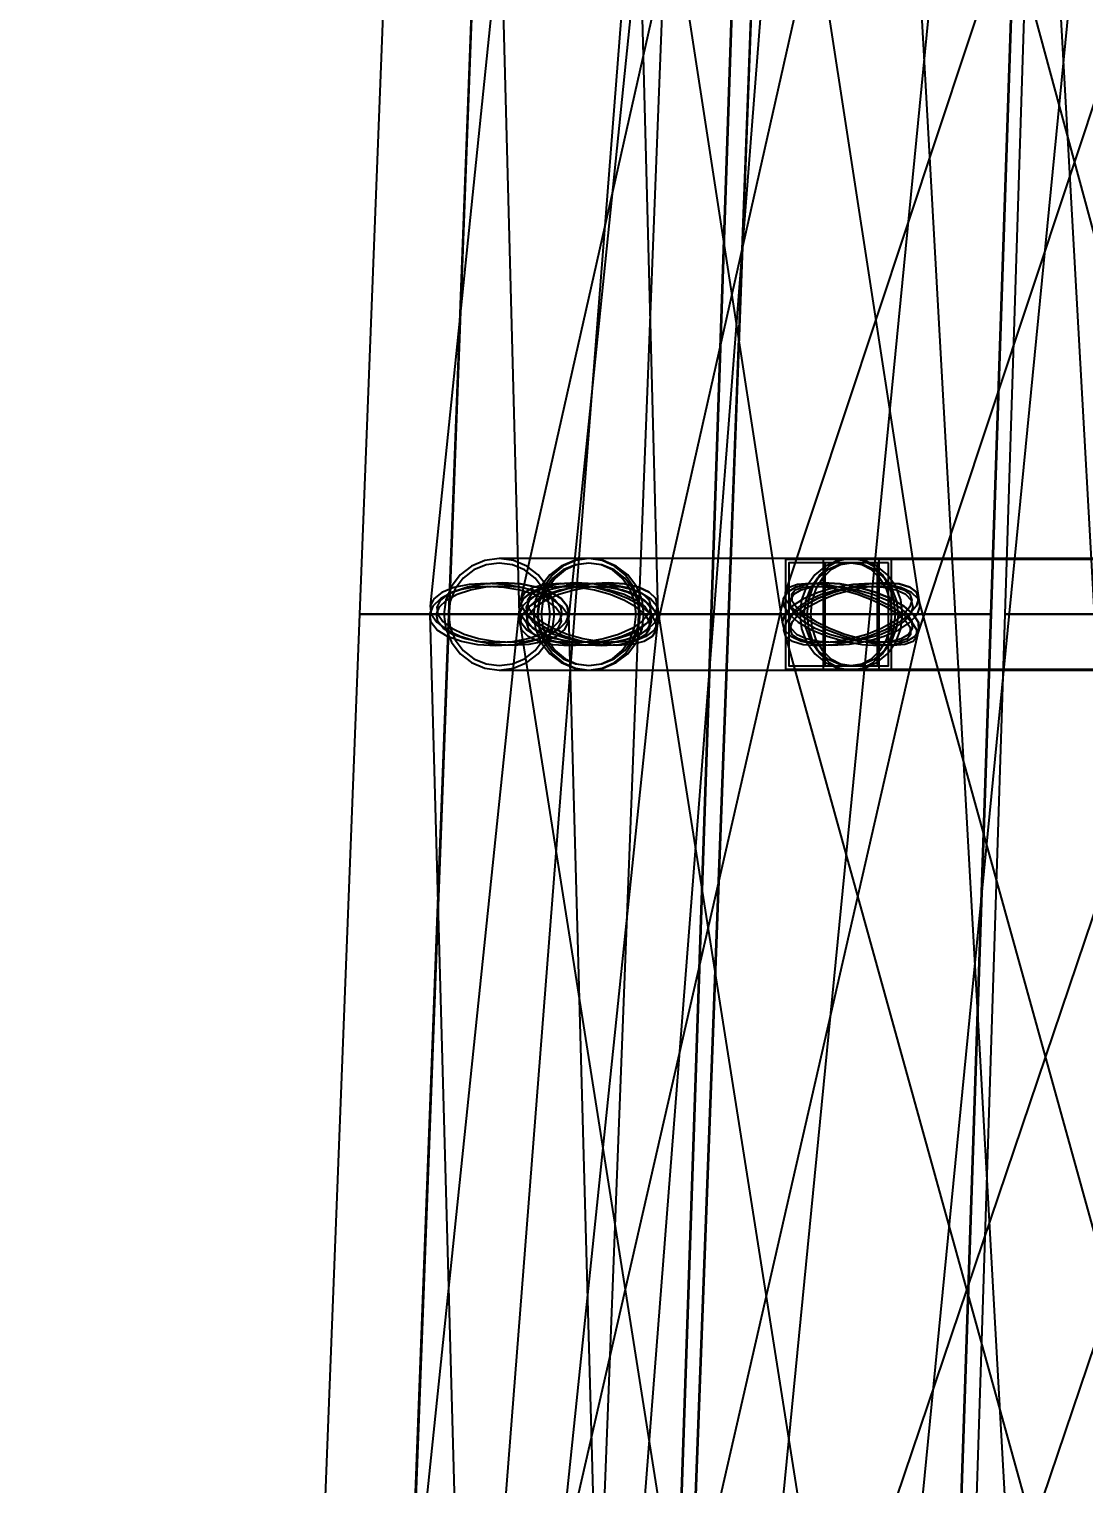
# Model space of a CAD drawing. Header units: millimetres. Extents: x -123812 to 252100, y -3000 to 639000.
# Drawn here: x -11298 to -7450, y 476827 to 482135 of the extents above; entities that cross this region are included whole.
import ezdxf

# ---------------------------------------------------------------- set-up
doc = ezdxf.new("R2010")
doc.units = ezdxf.units.MM
doc.layers.add('D-STR-DIM', color=7, linetype='Continuous', lineweight=13)
doc.layers.add('D-STR-STRC', color=7, linetype='Continuous', lineweight=25)
doc.styles.add('OpenSansCondensed-Light', font='OpenSansCondensed-Light.ttf')
doc.styles.add('TOWER_UNICODE', font='Arial Unicode.ttf')
doc.dimstyles.new('EZDXF', dxfattribs={"dimtxt": 0.25, "dimasz": 0.175, "dimexe": 0.375, "dimexo": 0.125, "dimgap": 0.1, "dimtad": 1, "dimlfac": 100, "dimzin": 12, "dimdsep": 46, "dimtxsty": 'OpenSansCondensed-Light', "dimblk": 'ARCHTICK', "dimcen": 2.5, "dimazin": 3, "dimtfac": 0.5, "dimtmove": 2, "dimatfit": 3})

# ---------------------------------------------------------------- blocks, each defined once
blk = doc.blocks.new('_ARCHTICK')
at = {"color": 0, "linetype": 'BYBLOCK', "const_width": 0.15}
blk.add_lwpolyline([(-0.5, -0.5), (0.5, 0.5)], dxfattribs=at)

msp = doc.modelspace()

# ---------------------------------------------------------------- linework, layer by layer
at = {"layer": 'D-STR-STRC'}
for points in [[(-7980.1, 497019.6), (-9697.8, 475019.6), (-9689.2, 475013.2), (-9663.9, 475005.9), (-9623.7, 474998.2), (-9571.2, 474990.6), (-9510.2, 474983.6), (-9444.6, 474977.8), (-9379.1, 474973.5), (-9318, 474971), (-9265.5, 474970.4), (-9225.3, 474971.9), (-9200, 474975.3), (-9191.4, 474980.4), (-7473.6, 496980.4)], [(-8871.8, 496985.9), (-7639.6, 474985.9), (-7630.9, 474980.6), (-7605.6, 474976.6), (-7565.3, 474974.1), (-7512.8, 474973.5), (-7451.6, 474974.6), (-7386, 474977.5), (-7320.3, 474981.9), (-7259.1, 474987.6), (-7206.6, 474994.1), (-7166.3, 475001), (-7141, 475007.8), (-7132.3, 475014.1), (-8364.6, 497014.1)], [(-6561.8, 497024.7), (-8720.6, 475024.7), (-8712, 475019.6), (-8686.7, 475013.2), (-8646.6, 475005.9), (-8594.2, 474998.2), (-8533.2, 474990.6), (-8467.8, 474983.6), (-8402.4, 474977.8), (-8341.4, 474973.5), (-8289.1, 474971), (-8248.9, 474970.4), (-8223.6, 474971.9), (-8215, 474975.3), (-6056.2, 496975.3)], [(-8378.6, 485056.5), (-9504.4, 480056.5), (-9502.2, 480029.2), (-9483.2, 480000), (-9448.8, 479970.8), (-9401.3, 479943.5), (-9344, 479920.1), (-9280.7, 479902.1), (-9215.8, 479890.8), (-9153.7, 479887), (-9098.6, 479890.8), (-9054.3, 479902.1), (-9023.8, 479920.1), (-9009.2, 479943.5), (-7883.4, 484943.5)], [(-6880.1, 485079.9), (-8540.5, 480079.9), (-8539, 480056.5), (-8521.2, 480029.2), (-8488.3, 480000), (-8442.5, 479970.8), (-8387, 479943.5), (-8325.5, 479920.1), (-8262.2, 479902.1), (-8201.4, 479890.8), (-8147.3, 479887), (-8103.6, 479890.8), (-8073.3, 479902.1), (-8058.3, 479920.1), (-6397.8, 484920.1)], [(-8377.4, 484943.5), (-7022.8, 479943.5), (-7014.7, 479920.1), (-6990.3, 479902.1), (-6951.4, 479890.8), (-6900.5, 479887), (-6841.2, 479890.8), (-6777.4, 479902.1), (-6713.6, 479920.1), (-6654.1, 479943.5), (-6602.9, 479970.8), (-6563.5, 480000), (-6538.7, 480029.2), (-6530, 480056.5), (-7884.6, 485056.5)], [(-9321.2, 485029.2), (-9835.6, 480029.2), (-9831.8, 480000), (-9811.2, 479970.8), (-9775, 479943.5), (-9725.7, 479920.1), (-9666.8, 479902.1), (-9602.1, 479890.8), (-9536.2, 479887), (-9473.5, 479890.8), (-9418.3, 479902.1), (-9374.3, 479920.1), (-9344.6, 479943.5), (-9331.1, 479970.8), (-8816.8, 484970.8)], [(-9642.5, 485000), (-9510.4, 480000), (-9504.9, 479970.8), (-9482.5, 479943.5), (-9444.7, 479920.1), (-9394.1, 479902.1), (-9334.1, 479890.8), (-9268.9, 479887), (-9202.8, 479890.8), (-9140.4, 479902.1), (-9086, 479920.1), (-9043.2, 479943.5), (-9014.9, 479970.8), (-9003.1, 480000), (-9135.2, 485000)], [(-9320.5, 484970.8), (-8550.9, 479970.8), (-8543.8, 479943.5), (-8520, 479920.1), (-8481.2, 479902.1), (-8430, 479890.8), (-8369.9, 479887), (-8305, 479890.8), (-8239.7, 479902.1), (-8178.5, 479920.1), (-8125.5, 479943.5), (-8084.4, 479970.8), (-8057.9, 480000), (-8047.9, 480029.2), (-8817.5, 485029.2)], [(-6776.4, 480203.2), (-8299.4, 480203.2), (-8341.1, 480196.3), (-8380, 480176), (-8413.4, 480143.7), (-8439, 480101.6), (-8455.1, 480052.6), (-8460.6, 480000), (-8455.1, 479947.4), (-8439, 479898.4), (-8413.4, 479856.3), (-8380, 479824), (-8341.1, 479803.7), (-8299.4, 479796.8), (-6776.4, 479796.8)], [(-6776.4, 480203.2), (-8299.4, 480203.2), (-8341.1, 480196.3), (-8380, 480176), (-8413.4, 480143.7), (-8439, 480101.6), (-8455.1, 480052.6), (-8460.6, 480000), (-8455.1, 479947.4), (-8439, 479898.4), (-8413.4, 479856.3), (-8380, 479824), (-8341.1, 479803.7), (-8299.4, 479796.8), (-6776.4, 479796.8)], [(-9525.6, 474970.3), (-9004.6, 479970.3), (-9008.2, 480000), (-9028.7, 480029.7), (-9064.8, 480057.4), (-9114, 480081.2), (-9172.8, 480099.5), (-9237.4, 480110.9), (-9303.4, 480114.8), (-9366.1, 480110.9), (-9421.4, 480099.5), (-9465.5, 480081.2), (-9495.3, 480057.4), (-9508.9, 480029.7), (-10029.9, 475029.7)], [(-9191, 475000), (-9329.7, 480000), (-9335.1, 480029.7), (-9357.5, 480057.4), (-9395.2, 480081.2), (-9445.8, 480099.5), (-9505.7, 480110.9), (-9570.9, 480114.8), (-9637, 480110.9), (-9699.4, 480099.5), (-9753.9, 480081.2), (-9796.8, 480057.4), (-9825.1, 480029.7), (-9837, 480000), (-9698.2, 475000)], [(-9197.2, 474942.6), (-8052, 479942.6), (-8054, 479970.3), (-8072.8, 480000), (-8107, 480029.7), (-8154.4, 480057.4), (-8211.6, 480081.2), (-8274.8, 480099.5), (-8339.6, 480110.9), (-8401.8, 480114.8), (-8456.9, 480110.9), (-8501.4, 480099.5), (-8532, 480081.2), (-8546.8, 480057.4), (-9692, 475057.4)], [(-8216.4, 475029.7), (-9005.4, 480029.7), (-9012.5, 480057.4), (-9036.2, 480081.2), (-9075, 480099.5), (-9126.2, 480110.9), (-9186.3, 480114.8), (-9251.1, 480110.9), (-9316.4, 480099.5), (-9377.6, 480081.2), (-9430.6, 480057.4), (-9471.7, 480029.7), (-9498.2, 480000), (-9508.2, 479970.3), (-8719.2, 474970.3)], [(-8227.1, 474918.8), (-6535.8, 479918.8), (-6537, 479942.6), (-6554.6, 479970.3), (-6587.3, 480000), (-6632.9, 480029.7), (-6688.2, 480057.4), (-6749.6, 480081.2), (-6812.8, 480099.5), (-6873.5, 480110.9), (-6927.6, 480114.8), (-6971.4, 480110.9), (-7002, 480099.5), (-7017.1, 480081.2), (-8708.5, 475081.2)], [(-6667.8, 475057.4), (-8053.3, 480057.4), (-8061.4, 480081.2), (-8085.8, 480099.5), (-8124.7, 480110.9), (-8175.6, 480114.8), (-8234.8, 480110.9), (-8298.5, 480099.5), (-8362.2, 480081.2), (-8421.7, 480057.4), (-8472.8, 480029.7), (-8512.1, 480000), (-8536.9, 479970.3), (-8545.5, 479942.6), (-7160.1, 474942.6)]]:
    msp.add_lwpolyline(points, dxfattribs=at)
for points in [[(-10092.9, 480000), (-9073.7, 480000), (-8879.8, 485000), (-9898, 485000)], [(-9768.7, 480000), (-8744.9, 480000), (-8558.2, 485000), (-9579.7, 485000)], [(-9766.4, 480000), (-8747.2, 480000), (-8559.8, 485000), (-9578.1, 485000)], [(-8811.3, 480000), (-7787.5, 480000), (-7620.2, 485000), (-8641.8, 485000)], [(-8809, 480000), (-7789.8, 480000), (-7621.9, 485000), (-8640.1, 485000)], [(-7739.2, 480000), (-6715.3, 480000), (-6557.8, 485000), (-7579.3, 485000)], [(-9784.8, 480000), (-9777.9, 479947.4), (-9757.8, 479898.4), (-9725.8, 479856.3), (-9684.1, 479824), (-9635.5, 479803.7), (-9583.3, 479796.8), (-9256.8, 479796.8), (-9204.6, 479803.7), (-9156.1, 479824), (-9114.3, 479856.3), (-9082.3, 479898.4), (-9062.2, 479947.4), (-9055.3, 480000), (-9062.2, 480052.6), (-9082.3, 480101.6), (-9114.3, 480143.7), (-9156.1, 480176), (-9204.6, 480196.3), (-9256.8, 480203.2), (-9583.3, 480203.2), (-9635.5, 480196.3), (-9684.1, 480176), (-9725.8, 480143.7), (-9757.8, 480101.6), (-9777.9, 480052.6)], [(-9784.8, 480000), (-9777.9, 479947.4), (-9757.8, 479898.4), (-9725.8, 479856.3), (-9684.1, 479824), (-9635.5, 479803.7), (-9583.3, 479796.8), (-9531.2, 479803.7), (-9482.6, 479824), (-9440.9, 479856.3), (-9408.9, 479898.4), (-9388.7, 479947.4), (-9381.9, 480000), (-9388.7, 480052.6), (-9408.9, 480101.6), (-9440.9, 480143.7), (-9482.6, 480176), (-9531.2, 480196.3), (-9583.3, 480203.2), (-9635.5, 480196.3), (-9684.1, 480176), (-9725.8, 480143.7), (-9757.8, 480101.6), (-9777.9, 480052.6)], [(-9784.8, 480000), (-9777.9, 479947.4), (-9757.8, 479898.4), (-9725.8, 479856.3), (-9684.1, 479824), (-9635.5, 479803.7), (-9583.3, 479796.8), (-9256.8, 479796.8), (-9204.6, 479803.7), (-9156.1, 479824), (-9114.3, 479856.3), (-9082.3, 479898.4), (-9062.2, 479947.4), (-9055.3, 480000), (-9062.2, 480052.6), (-9082.3, 480101.6), (-9114.3, 480143.7), (-9156.1, 480176), (-9204.6, 480196.3), (-9256.8, 480203.2), (-9583.3, 480203.2), (-9635.5, 480196.3), (-9684.1, 480176), (-9725.8, 480143.7), (-9757.8, 480101.6), (-9777.9, 480052.6)], [(-9784.8, 480000), (-9777.9, 479947.4), (-9757.8, 479898.4), (-9725.8, 479856.3), (-9684.1, 479824), (-9635.5, 479803.7), (-9583.3, 479796.8), (-9531.2, 479803.7), (-9482.6, 479824), (-9440.9, 479856.3), (-9408.9, 479898.4), (-9388.7, 479947.4), (-9381.9, 480000), (-9388.7, 480052.6), (-9408.9, 480101.6), (-9440.9, 480143.7), (-9482.6, 480176), (-9531.2, 480196.3), (-9583.3, 480203.2), (-9635.5, 480196.3), (-9684.1, 480176), (-9725.8, 480143.7), (-9757.8, 480101.6), (-9777.9, 480052.6)], [(-9768.9, 480000), (-9762.6, 479951.5), (-9744.1, 479906.4), (-9714.6, 479867.6), (-9676.1, 479837.9), (-9631.4, 479819.2), (-9583.3, 479812.8), (-9535.3, 479819.2), (-9490.5, 479837.9), (-9452.1, 479867.6), (-9422.6, 479906.4), (-9404.1, 479951.5), (-9397.7, 480000), (-9404.1, 480048.5), (-9422.6, 480093.6), (-9452.1, 480132.4), (-9490.5, 480162.1), (-9535.3, 480180.8), (-9583.3, 480187.2), (-9631.4, 480180.8), (-9676.1, 480162.1), (-9714.6, 480132.4), (-9744.1, 480093.6), (-9762.6, 480048.5)], [(-9768.9, 480000), (-9762.6, 479951.5), (-9744.1, 479906.4), (-9714.6, 479867.6), (-9676.1, 479837.9), (-9631.4, 479819.2), (-9583.3, 479812.8), (-9535.3, 479819.2), (-9490.5, 479837.9), (-9452.1, 479867.6), (-9422.6, 479906.4), (-9404.1, 479951.5), (-9397.7, 480000), (-9404.1, 480048.5), (-9422.6, 480093.6), (-9452.1, 480132.4), (-9490.5, 480162.1), (-9535.3, 480180.8), (-9583.3, 480187.2), (-9631.4, 480180.8), (-9676.1, 480162.1), (-9714.6, 480132.4), (-9744.1, 480093.6), (-9762.6, 480048.5)], [(-9458.3, 480000), (-9451.4, 479947.4), (-9431.3, 479898.4), (-9399.2, 479856.3), (-9357.5, 479824), (-9308.9, 479803.7), (-9256.8, 479796.8), (-9204.6, 479803.7), (-9156.1, 479824), (-9114.3, 479856.3), (-9082.3, 479898.4), (-9062.2, 479947.4), (-9055.3, 480000), (-9062.2, 480052.6), (-9082.3, 480101.6), (-9114.3, 480143.7), (-9156.1, 480176), (-9204.6, 480196.3), (-9256.8, 480203.2), (-9308.9, 480196.3), (-9357.5, 480176), (-9399.2, 480143.7), (-9431.3, 480101.6), (-9451.4, 480052.6)], [(-9458.3, 480000), (-9451.4, 479947.4), (-9431.3, 479898.4), (-9399.2, 479856.3), (-9357.5, 479824), (-9308.9, 479803.7), (-9256.8, 479796.8), (-9204.6, 479803.7), (-9156.1, 479824), (-9114.3, 479856.3), (-9082.3, 479898.4), (-9062.2, 479947.4), (-9055.3, 480000), (-9062.2, 480052.6), (-9082.3, 480101.6), (-9114.3, 480143.7), (-9156.1, 480176), (-9204.6, 480196.3), (-9256.8, 480203.2), (-9308.9, 480196.3), (-9357.5, 480176), (-9399.2, 480143.7), (-9431.3, 480101.6), (-9451.4, 480052.6)], [(-9444.5, 480000), (-9438.1, 479947.4), (-9419.4, 479898.4), (-9389.5, 479856.3), (-9350.7, 479824), (-9305.4, 479803.7), (-9256.8, 479796.8), (-8299.4, 479796.8), (-8250.8, 479803.7), (-8205.5, 479824), (-8166.7, 479856.3), (-8136.8, 479898.4), (-8118.1, 479947.4), (-8111.7, 480000), (-8118.1, 480052.6), (-8136.8, 480101.6), (-8166.7, 480143.7), (-8205.5, 480176), (-8250.8, 480196.3), (-8299.4, 480203.2), (-9256.8, 480203.2), (-9305.4, 480196.3), (-9350.7, 480176), (-9389.5, 480143.7), (-9419.4, 480101.6), (-9438.1, 480052.6)], [(-9444.5, 480000), (-9438.1, 479947.4), (-9419.4, 479898.4), (-9389.5, 479856.3), (-9350.7, 479824), (-9305.4, 479803.7), (-9256.8, 479796.8), (-9208.2, 479803.7), (-9162.9, 479824), (-9124, 479856.3), (-9094.2, 479898.4), (-9075.5, 479947.4), (-9069.1, 480000), (-9075.5, 480052.6), (-9094.2, 480101.6), (-9124, 480143.7), (-9162.9, 480176), (-9208.2, 480196.3), (-9256.8, 480203.2), (-9305.4, 480196.3), (-9350.7, 480176), (-9389.5, 480143.7), (-9419.4, 480101.6), (-9438.1, 480052.6)], [(-9444.5, 480000), (-9438.1, 479947.4), (-9419.4, 479898.4), (-9389.5, 479856.3), (-9350.7, 479824), (-9305.4, 479803.7), (-9256.8, 479796.8), (-8299.4, 479796.8), (-8250.8, 479803.7), (-8205.5, 479824), (-8166.7, 479856.3), (-8136.8, 479898.4), (-8118.1, 479947.4), (-8111.7, 480000), (-8118.1, 480052.6), (-8136.8, 480101.6), (-8166.7, 480143.7), (-8205.5, 480176), (-8250.8, 480196.3), (-8299.4, 480203.2), (-9256.8, 480203.2), (-9305.4, 480196.3), (-9350.7, 480176), (-9389.5, 480143.7), (-9419.4, 480101.6), (-9438.1, 480052.6)], [(-9444.5, 480000), (-9438.1, 479947.4), (-9419.4, 479898.4), (-9389.5, 479856.3), (-9350.7, 479824), (-9305.4, 479803.7), (-9256.8, 479796.8), (-9208.2, 479803.7), (-9162.9, 479824), (-9124, 479856.3), (-9094.2, 479898.4), (-9075.5, 479947.4), (-9069.1, 480000), (-9075.5, 480052.6), (-9094.2, 480101.6), (-9124, 480143.7), (-9162.9, 480176), (-9208.2, 480196.3), (-9256.8, 480203.2), (-9305.4, 480196.3), (-9350.7, 480176), (-9389.5, 480143.7), (-9419.4, 480101.6), (-9438.1, 480052.6)], [(-9442.4, 480000), (-9436.1, 479951.5), (-9417.5, 479906.4), (-9388, 479867.6), (-9349.6, 479837.9), (-9304.8, 479819.2), (-9256.8, 479812.8), (-9208.8, 479819.2), (-9164, 479837.9), (-9125.6, 479867.6), (-9096.1, 479906.4), (-9077.5, 479951.5), (-9071.2, 480000), (-9077.5, 480048.5), (-9096.1, 480093.6), (-9125.6, 480132.4), (-9164, 480162.1), (-9208.8, 480180.8), (-9256.8, 480187.2), (-9304.8, 480180.8), (-9349.6, 480162.1), (-9388, 480132.4), (-9417.5, 480093.6), (-9436.1, 480048.5)], [(-9442.4, 480000), (-9436.1, 479951.5), (-9417.5, 479906.4), (-9388, 479867.6), (-9349.6, 479837.9), (-9304.8, 479819.2), (-9256.8, 479812.8), (-9208.8, 479819.2), (-9164, 479837.9), (-9125.6, 479867.6), (-9096.1, 479906.4), (-9077.5, 479951.5), (-9071.2, 480000), (-9077.5, 480048.5), (-9096.1, 480093.6), (-9125.6, 480132.4), (-9164, 480162.1), (-9208.8, 480180.8), (-9256.8, 480187.2), (-9304.8, 480180.8), (-9349.6, 480162.1), (-9388, 480132.4), (-9417.5, 480093.6), (-9436.1, 480048.5)], [(-9429.7, 480000), (-9423.8, 479951.5), (-9406.6, 479906.4), (-9379.1, 479867.6), (-9343.3, 479837.9), (-9301.6, 479819.2), (-9256.8, 479812.8), (-9212, 479819.2), (-9170.3, 479837.9), (-9134.5, 479867.6), (-9107, 479906.4), (-9089.7, 479951.5), (-9083.8, 480000), (-9089.7, 480048.5), (-9107, 480093.6), (-9134.5, 480132.4), (-9170.3, 480162.1), (-9212, 480180.8), (-9256.8, 480187.2), (-9301.6, 480180.8), (-9343.3, 480162.1), (-9379.1, 480132.4), (-9406.6, 480093.6), (-9423.8, 480048.5)], [(-9429.7, 480000), (-9423.8, 479951.5), (-9406.6, 479906.4), (-9379.1, 479867.6), (-9343.3, 479837.9), (-9301.6, 479819.2), (-9256.8, 479812.8), (-9212, 479819.2), (-9170.3, 479837.9), (-9134.5, 479867.6), (-9107, 479906.4), (-9089.7, 479951.5), (-9083.8, 480000), (-9089.7, 480048.5), (-9107, 480093.6), (-9134.5, 480132.4), (-9170.3, 480162.1), (-9212, 480180.8), (-9256.8, 480187.2), (-9301.6, 480180.8), (-9343.3, 480162.1), (-9379.1, 480132.4), (-9406.6, 480093.6), (-9423.8, 480048.5)], [(-8538.5, 479800), (-7034.1, 479800), (-7034.1, 480200), (-8538.5, 480200)], [(-8152.1, 480200), (-8538.5, 480200), (-8538.5, 479800), (-8152.1, 479800)], [(-8538.5, 479800), (-7034.1, 479800), (-7034.1, 480200), (-8538.5, 480200)], [(-8152.1, 480200), (-8538.5, 480200), (-8538.5, 479800), (-8152.1, 479800)], [(-8163.7, 480188), (-8526.9, 480188), (-8526.9, 479812), (-8163.7, 479812)], [(-8163.7, 480188), (-8526.9, 480188), (-8526.9, 479812), (-8163.7, 479812)], [(-8487.1, 480000), (-8480.7, 479947.4), (-8462, 479898.4), (-8432.2, 479856.3), (-8393.3, 479824), (-8348, 479803.7), (-8299.4, 479796.8), (-8250.8, 479803.7), (-8205.5, 479824), (-8166.7, 479856.3), (-8136.8, 479898.4), (-8118.1, 479947.4), (-8111.7, 480000), (-8118.1, 480052.6), (-8136.8, 480101.6), (-8166.7, 480143.7), (-8205.5, 480176), (-8250.8, 480196.3), (-8299.4, 480203.2), (-8348, 480196.3), (-8393.3, 480176), (-8432.2, 480143.7), (-8462, 480101.6), (-8480.7, 480052.6)], [(-8487.1, 480000), (-8480.7, 479947.4), (-8462, 479898.4), (-8432.2, 479856.3), (-8393.3, 479824), (-8348, 479803.7), (-8299.4, 479796.8), (-8250.8, 479803.7), (-8205.5, 479824), (-8166.7, 479856.3), (-8136.8, 479898.4), (-8118.1, 479947.4), (-8111.7, 480000), (-8118.1, 480052.6), (-8136.8, 480101.6), (-8166.7, 480143.7), (-8205.5, 480176), (-8250.8, 480196.3), (-8299.4, 480203.2), (-8348, 480196.3), (-8393.3, 480176), (-8432.2, 480143.7), (-8462, 480101.6), (-8480.7, 480052.6)], [(-8472.4, 480000), (-8466.5, 479951.5), (-8449.2, 479906.4), (-8421.7, 479867.6), (-8385.9, 479837.9), (-8344.2, 479819.2), (-8299.4, 479812.8), (-8254.6, 479819.2), (-8212.9, 479837.9), (-8177.1, 479867.6), (-8149.6, 479906.4), (-8132.4, 479951.5), (-8126.5, 480000), (-8132.4, 480048.5), (-8149.6, 480093.6), (-8177.1, 480132.4), (-8212.9, 480162.1), (-8254.6, 480180.8), (-8299.4, 480187.2), (-8344.2, 480180.8), (-8385.9, 480162.1), (-8421.7, 480132.4), (-8449.2, 480093.6), (-8466.5, 480048.5)], [(-8472.4, 480000), (-8466.5, 479951.5), (-8449.2, 479906.4), (-8421.7, 479867.6), (-8385.9, 479837.9), (-8344.2, 479819.2), (-8299.4, 479812.8), (-8254.6, 479819.2), (-8212.9, 479837.9), (-8177.1, 479867.6), (-8149.6, 479906.4), (-8132.4, 479951.5), (-8126.5, 480000), (-8132.4, 480048.5), (-8149.6, 480093.6), (-8177.1, 480132.4), (-8212.9, 480162.1), (-8254.6, 480180.8), (-8299.4, 480187.2), (-8344.2, 480180.8), (-8385.9, 480162.1), (-8421.7, 480132.4), (-8449.2, 480093.6), (-8466.5, 480048.5)], [(-8460.6, 480000), (-8455.1, 479947.4), (-8439, 479898.4), (-8413.4, 479856.3), (-8380, 479824), (-8341.1, 479803.7), (-8299.4, 479796.8), (-8257.7, 479803.7), (-8218.8, 479824), (-8185.4, 479856.3), (-8159.8, 479898.4), (-8143.7, 479947.4), (-8138.2, 480000), (-8143.7, 480052.6), (-8159.8, 480101.6), (-8185.4, 480143.7), (-8218.8, 480176), (-8257.7, 480196.3), (-8299.4, 480203.2), (-8341.1, 480196.3), (-8380, 480176), (-8413.4, 480143.7), (-8439, 480101.6), (-8455.1, 480052.6)], [(-8460.6, 480000), (-8455.1, 479947.4), (-8439, 479898.4), (-8413.4, 479856.3), (-8380, 479824), (-8341.1, 479803.7), (-8299.4, 479796.8), (-8257.7, 479803.7), (-8218.8, 479824), (-8185.4, 479856.3), (-8159.8, 479898.4), (-8143.7, 479947.4), (-8138.2, 480000), (-8143.7, 480052.6), (-8159.8, 480101.6), (-8185.4, 480143.7), (-8218.8, 480176), (-8257.7, 480196.3), (-8299.4, 480203.2), (-8341.1, 480196.3), (-8380, 480176), (-8413.4, 480143.7), (-8439, 480101.6), (-8455.1, 480052.6)], [(-8447.9, 480000), (-8442.9, 479951.5), (-8428, 479906.4), (-8404.4, 479867.6), (-8373.7, 479837.9), (-8337.8, 479819.2), (-8299.4, 479812.8), (-8261, 479819.2), (-8225.2, 479837.9), (-8194.4, 479867.6), (-8170.8, 479906.4), (-8156, 479951.5), (-8150.9, 480000), (-8156, 480048.5), (-8170.8, 480093.6), (-8194.4, 480132.4), (-8225.2, 480162.1), (-8261, 480180.8), (-8299.4, 480187.2), (-8337.8, 480180.8), (-8373.7, 480162.1), (-8404.4, 480132.4), (-8428, 480093.6), (-8442.9, 480048.5)], [(-8447.9, 480000), (-8442.9, 479951.5), (-8428, 479906.4), (-8404.4, 479867.6), (-8373.7, 479837.9), (-8337.8, 479819.2), (-8299.4, 479812.8), (-8261, 479819.2), (-8225.2, 479837.9), (-8194.4, 479867.6), (-8170.8, 479906.4), (-8156, 479951.5), (-8150.9, 480000), (-8156, 480048.5), (-8170.8, 480093.6), (-8194.4, 480132.4), (-8225.2, 480162.1), (-8261, 480180.8), (-8299.4, 480187.2), (-8337.8, 480180.8), (-8373.7, 480162.1), (-8404.4, 480132.4), (-8428, 480093.6), (-8442.9, 480048.5)], [(-8401.1, 479800), (-4071, 479800), (-4071, 480200), (-8401.1, 480200)], [(-8197.8, 480200), (-8401.1, 480200), (-8401.1, 479800), (-8197.8, 479800)], [(-8203.9, 480188), (-8395, 480188), (-8395, 479812), (-8203.9, 479812)], [(-9329.7, 480000), (-9341.6, 479970.3), (-9369.9, 479942.6), (-9412.8, 479918.8), (-9467.3, 479900.5), (-9529.7, 479889.1), (-9595.7, 479885.2), (-9661, 479889.1), (-9720.9, 479900.5), (-9771.4, 479918.8), (-9809.2, 479942.6), (-9831.5, 479970.3), (-9837, 480000), (-9825.1, 480029.7), (-9796.8, 480057.4), (-9753.9, 480081.2), (-9699.4, 480099.5), (-9637, 480110.9), (-9570.9, 480114.8), (-9505.7, 480110.9), (-9445.8, 480099.5), (-9395.2, 480081.2), (-9357.5, 480057.4), (-9335.1, 480029.7)], [(-9831.8, 480000), (-9811.2, 479970.8), (-9775, 479943.5), (-9725.7, 479920.1), (-9666.8, 479902.1), (-9602.1, 479890.8), (-9536.2, 479887), (-9473.5, 479890.8), (-9418.3, 479902.1), (-9374.3, 479920.1), (-9344.6, 479943.5), (-9331.1, 479970.8), (-9334.8, 480000), (-9355.5, 480029.2), (-9391.7, 480056.5), (-9440.9, 480079.9), (-9499.9, 480097.9), (-9564.5, 480109.2), (-9630.4, 480113), (-9693.1, 480109.2), (-9748.4, 480097.9), (-9792.4, 480079.9), (-9822.1, 480056.5), (-9835.6, 480029.2)], [(-9510.4, 480000), (-9504.9, 479970.8), (-9482.5, 479943.5), (-9444.7, 479920.1), (-9394.1, 479902.1), (-9334.1, 479890.8), (-9268.9, 479887), (-9202.8, 479890.8), (-9140.4, 479902.1), (-9086, 479920.1), (-9043.2, 479943.5), (-9014.9, 479970.8), (-9003.1, 480000), (-9008.7, 480029.2), (-9031.1, 480056.5), (-9068.9, 480079.9), (-9119.5, 480097.9), (-9179.5, 480109.2), (-9244.7, 480113), (-9310.8, 480109.2), (-9373.1, 480097.9), (-9427.6, 480079.9), (-9470.4, 480056.5), (-9498.7, 480029.2)], [(-9008.2, 480000), (-9004.6, 479970.3), (-9018.2, 479942.6), (-9048.1, 479918.8), (-9092.2, 479900.5), (-9147.5, 479889.1), (-9210.2, 479885.2), (-9276.1, 479889.1), (-9340.7, 479900.5), (-9399.6, 479918.8), (-9448.8, 479942.6), (-9484.8, 479970.3), (-9505.4, 480000), (-9508.9, 480029.7), (-9495.3, 480057.4), (-9465.5, 480081.2), (-9421.4, 480099.5), (-9366.1, 480110.9), (-9303.4, 480114.8), (-9237.4, 480110.9), (-9172.8, 480099.5), (-9114, 480081.2), (-9064.8, 480057.4), (-9028.7, 480029.7)], [(-9015.4, 480000), (-9041.9, 479970.3), (-9083, 479942.6), (-9136, 479918.8), (-9197.2, 479900.5), (-9262.4, 479889.1), (-9327.3, 479885.2), (-9387.4, 479889.1), (-9438.6, 479900.5), (-9477.3, 479918.8), (-9501.1, 479942.6), (-9508.2, 479970.3), (-9498.2, 480000), (-9471.7, 480029.7), (-9430.6, 480057.4), (-9377.6, 480081.2), (-9316.4, 480099.5), (-9251.1, 480110.9), (-9186.3, 480114.8), (-9126.2, 480110.9), (-9075, 480099.5), (-9036.2, 480081.2), (-9012.5, 480057.4), (-9005.4, 480029.7)], [(-9483.2, 480000), (-9448.8, 479970.8), (-9401.3, 479943.5), (-9344, 479920.1), (-9280.7, 479902.1), (-9215.8, 479890.8), (-9153.7, 479887), (-9098.6, 479890.8), (-9054.3, 479902.1), (-9023.8, 479920.1), (-9009.2, 479943.5), (-9011.4, 479970.8), (-9030.4, 480000), (-9064.8, 480029.2), (-9112.3, 480056.5), (-9169.6, 480079.9), (-9232.9, 480097.9), (-9297.8, 480109.2), (-9359.9, 480113), (-9415, 480109.2), (-9459.3, 480097.9), (-9489.8, 480079.9), (-9504.4, 480056.5), (-9502.2, 480029.2)], [(-8540.9, 480000), (-8550.9, 479970.8), (-8543.8, 479943.5), (-8520, 479920.1), (-8481.2, 479902.1), (-8430, 479890.8), (-8369.9, 479887), (-8305, 479890.8), (-8239.7, 479902.1), (-8178.5, 479920.1), (-8125.5, 479943.5), (-8084.4, 479970.8), (-8057.9, 480000), (-8047.9, 480029.2), (-8055, 480056.5), (-8078.8, 480079.9), (-8117.6, 480097.9), (-8168.8, 480109.2), (-8228.9, 480113), (-8293.8, 480109.2), (-8359.1, 480097.9), (-8420.3, 480079.9), (-8473.3, 480056.5), (-8514.4, 480029.2)], [(-8072.8, 480000), (-8054, 479970.3), (-8052, 479942.6), (-8066.8, 479918.8), (-8097.5, 479900.5), (-8141.9, 479889.1), (-8197, 479885.2), (-8259.2, 479889.1), (-8324.1, 479900.5), (-8387.2, 479918.8), (-8444.5, 479942.6), (-8491.8, 479970.3), (-8526, 480000), (-8544.8, 480029.7), (-8546.8, 480057.4), (-8532, 480081.2), (-8501.4, 480099.5), (-8456.9, 480110.9), (-8401.8, 480114.8), (-8339.6, 480110.9), (-8274.8, 480099.5), (-8211.6, 480081.2), (-8154.4, 480057.4), (-8107, 480029.7)], [(-8086.7, 480000), (-8126, 479970.3), (-8177.1, 479942.6), (-8236.6, 479918.8), (-8300.3, 479900.5), (-8364, 479889.1), (-8423.3, 479885.2), (-8474.1, 479889.1), (-8513, 479900.5), (-8537.4, 479918.8), (-8545.5, 479942.6), (-8536.9, 479970.3), (-8512.1, 480000), (-8472.8, 480029.7), (-8421.7, 480057.4), (-8362.2, 480081.2), (-8298.5, 480099.5), (-8234.8, 480110.9), (-8175.6, 480114.8), (-8124.7, 480110.9), (-8085.8, 480099.5), (-8061.4, 480081.2), (-8053.3, 480057.4), (-8061.9, 480029.7)], [(-8488.3, 480000), (-8442.5, 479970.8), (-8387, 479943.5), (-8325.5, 479920.1), (-8262.2, 479902.1), (-8201.4, 479890.8), (-8147.3, 479887), (-8103.6, 479890.8), (-8073.3, 479902.1), (-8058.3, 479920.1), (-8059.8, 479943.5), (-8077.6, 479970.8), (-8110.5, 480000), (-8156.3, 480029.2), (-8211.8, 480056.5), (-8273.4, 480079.9), (-8336.7, 480097.9), (-8397.4, 480109.2), (-8451.5, 480113), (-8495.2, 480109.2), (-8525.6, 480097.9), (-8540.5, 480079.9), (-8539, 480056.5), (-8521.2, 480029.2)], [(-9354.7, 480000), (-9365.4, 479973.2), (-9390.9, 479948.2), (-9429.6, 479926.8), (-9478.7, 479910.3), (-9535, 479900), (-9594.5, 479896.5), (-9653.3, 479900), (-9707.3, 479910.3), (-9752.9, 479926.8), (-9786.9, 479948.2), (-9807.1, 479973.2), (-9812, 480000), (-9801.3, 480026.8), (-9775.8, 480051.8), (-9737.1, 480073.2), (-9688, 480089.7), (-9631.7, 480100), (-9572.2, 480103.5), (-9513.4, 480100), (-9459.3, 480089.7), (-9413.7, 480073.2), (-9379.7, 480051.8), (-9359.6, 480026.8)], [(-9807.4, 480000), (-9788.7, 479973.6), (-9756.1, 479949.1), (-9711.7, 479928), (-9658.6, 479911.8), (-9600.3, 479901.6), (-9540.9, 479898.1), (-9484.3, 479901.6), (-9434.5, 479911.8), (-9394.9, 479928), (-9368.1, 479949.1), (-9355.9, 479973.6), (-9359.3, 480000), (-9377.9, 480026.4), (-9410.5, 480050.9), (-9454.9, 480072), (-9508.1, 480088.2), (-9566.4, 480098.4), (-9625.8, 480101.9), (-9682.3, 480098.4), (-9732.1, 480088.2), (-9771.8, 480072), (-9798.6, 480050.9), (-9810.7, 480026.4)], [(-9485.5, 480000), (-9480.5, 479973.6), (-9460.3, 479949.1), (-9426.2, 479928), (-9380.6, 479911.8), (-9326.5, 479901.6), (-9267.7, 479898.1), (-9208.1, 479901.6), (-9151.9, 479911.8), (-9102.8, 479928), (-9064.2, 479949.1), (-9038.7, 479973.6), (-9028.1, 480000), (-9033.1, 480026.4), (-9053.3, 480050.9), (-9087.4, 480072), (-9133, 480088.2), (-9187.1, 480098.4), (-9245.9, 480101.9), (-9305.4, 480098.4), (-9361.7, 480088.2), (-9410.8, 480072), (-9449.4, 480050.9), (-9474.9, 480026.4)], [(-9032.7, 480000), (-9029.4, 479973.2), (-9041.7, 479948.2), (-9068.6, 479926.8), (-9108.4, 479910.3), (-9158.2, 479900), (-9214.8, 479896.5), (-9274.2, 479900), (-9332.5, 479910.3), (-9385.6, 479926.8), (-9429.9, 479948.2), (-9462.4, 479973.2), (-9480.9, 480000), (-9484.1, 480026.8), (-9471.9, 480051.8), (-9444.9, 480073.2), (-9405.2, 480089.7), (-9355.3, 480100), (-9298.8, 480103.5), (-9239.3, 480100), (-9181.1, 480089.7), (-9128, 480073.2), (-9083.7, 480051.8), (-9051.2, 480026.8)], [(-9039.2, 480000), (-9063, 479973.2), (-9100.1, 479948.2), (-9147.9, 479926.8), (-9203, 479910.3), (-9261.9, 479900), (-9320.4, 479896.5), (-9374.5, 479900), (-9420.7, 479910.3), (-9455.6, 479926.8), (-9477, 479948.2), (-9483.5, 479973.2), (-9474.4, 480000), (-9450.5, 480026.8), (-9413.5, 480051.8), (-9365.7, 480073.2), (-9310.5, 480089.7), (-9251.7, 480100), (-9193.2, 480103.5), (-9139, 480100), (-9092.9, 480089.7), (-9057.9, 480073.2), (-9036.5, 480051.8), (-9030.1, 480026.8)], [(-9460.9, 480000), (-9429.9, 479973.6), (-9387.1, 479949.1), (-9335.4, 479928), (-9278.4, 479911.8), (-9219.8, 479901.6), (-9163.8, 479898.1), (-9114.2, 479901.6), (-9074.2, 479911.8), (-9046.7, 479928), (-9033.5, 479949.1), (-9035.6, 479973.6), (-9052.7, 480000), (-9083.7, 480026.4), (-9126.5, 480050.9), (-9178.2, 480072), (-9235.2, 480088.2), (-9293.7, 480098.4), (-9349.7, 480101.9), (-9399.4, 480098.4), (-9439.4, 480088.2), (-9466.9, 480072), (-9480, 480050.9), (-9478, 480026.4)], [(-8517.1, 480000), (-8526.2, 479973.6), (-8519.7, 479949.1), (-8498.3, 479928), (-8463.3, 479911.8), (-8417.1, 479901.6), (-8363, 479898.1), (-8304.4, 479901.6), (-8245.6, 479911.8), (-8190.4, 479928), (-8142.6, 479949.1), (-8105.5, 479973.6), (-8081.7, 480000), (-8072.7, 480026.4), (-8079.1, 480050.9), (-8100.5, 480072), (-8135.5, 480088.2), (-8181.7, 480098.4), (-8235.9, 480101.9), (-8294.4, 480098.4), (-8353.2, 480088.2), (-8408.4, 480072), (-8456.2, 480050.9), (-8493.3, 480026.4)], [(-8095.1, 480000), (-8078.2, 479973.2), (-8076.3, 479948.2), (-8089.7, 479926.8), (-8117.3, 479910.3), (-8157.4, 479900), (-8207.1, 479896.5), (-8263.1, 479900), (-8321.6, 479910.3), (-8378.6, 479926.8), (-8430.2, 479948.2), (-8472.9, 479973.2), (-8503.7, 480000), (-8520.6, 480026.8), (-8522.5, 480051.8), (-8509.1, 480073.2), (-8481.5, 480089.7), (-8441.4, 480100), (-8391.7, 480103.5), (-8335.7, 480100), (-8277.2, 480089.7), (-8220.2, 480073.2), (-8168.6, 480051.8), (-8126, 480026.8)], [(-8107.7, 480000), (-8143.1, 479973.2), (-8189.2, 479948.2), (-8242.8, 479926.8), (-8300.2, 479910.3), (-8357.6, 479900), (-8411.1, 479896.5), (-8456.9, 479900), (-8492, 479910.3), (-8514, 479926.8), (-8521.3, 479948.2), (-8513.5, 479973.2), (-8491.2, 480000), (-8455.7, 480026.8), (-8409.6, 480051.8), (-8356, 480073.2), (-8298.6, 480089.7), (-8241.2, 480100), (-8187.8, 480103.5), (-8141.9, 480100), (-8106.8, 480089.7), (-8084.9, 480073.2), (-8077.5, 480051.8), (-8085.3, 480026.8)], [(-8469.7, 480000), (-8428.4, 479973.6), (-8378.4, 479949.1), (-8322.9, 479928), (-8265.8, 479911.8), (-8211.1, 479901.6), (-8162.3, 479898.1), (-8122.9, 479901.6), (-8095.5, 479911.8), (-8082, 479928), (-8083.4, 479949.1), (-8099.4, 479973.6), (-8129.1, 480000), (-8170.4, 480026.4), (-8220.5, 480050.9), (-8275.9, 480072), (-8333, 480088.2), (-8387.8, 480098.4), (-8436.5, 480101.9), (-8475.9, 480098.4), (-8503.3, 480088.2), (-8516.8, 480072), (-8515.5, 480050.9), (-8499.4, 480026.4)], [(-10287.8, 475000), (-9267.7, 475000), (-9073.7, 480000), (-10092.9, 480000)], [(-9073.7, 480000), (-9091.1, 480000), (-9142, 480000), (-9223, 480000), (-9328.5, 480000), (-9451.4, 480000), (-9583.3, 480000), (-9715.2, 480000), (-9838.1, 480000), (-9943.7, 480000), (-10024.7, 480000), (-10075.6, 480000), (-10092.9, 480000), (-10075.6, 480000), (-10024.7, 480000), (-9943.7, 480000), (-9838.1, 480000), (-9715.2, 480000), (-9583.3, 480000), (-9451.4, 480000), (-9328.5, 480000), (-9223, 480000), (-9142, 480000), (-9091.1, 480000)], [(-9957.7, 475000), (-8931.5, 475000), (-8744.9, 480000), (-9768.7, 480000)], [(-9954.7, 475000), (-8934.5, 475000), (-8747.2, 480000), (-9766.4, 480000)], [(-8744.9, 480000), (-8762.3, 480000), (-8813.5, 480000), (-8894.8, 480000), (-9000.8, 480000), (-9124.3, 480000), (-9256.8, 480000), (-9389.3, 480000), (-9512.8, 480000), (-9618.8, 480000), (-9700.1, 480000), (-9751.3, 480000), (-9768.7, 480000), (-9751.3, 480000), (-9700.1, 480000), (-9618.8, 480000), (-9512.8, 480000), (-9389.3, 480000), (-9256.8, 480000), (-9124.3, 480000), (-9000.8, 480000), (-8894.8, 480000), (-8813.5, 480000), (-8762.3, 480000)], [(-8747.2, 480000), (-8764.6, 480000), (-8815.5, 480000), (-8896.4, 480000), (-9002, 480000), (-9124.9, 480000), (-9256.8, 480000), (-9388.7, 480000), (-9511.6, 480000), (-9617.1, 480000), (-9698.1, 480000), (-9749, 480000), (-9766.4, 480000), (-9749, 480000), (-9698.1, 480000), (-9617.1, 480000), (-9511.6, 480000), (-9388.7, 480000), (-9256.8, 480000), (-9124.9, 480000), (-9002, 480000), (-8896.4, 480000), (-8815.5, 480000), (-8764.6, 480000)], [(-8980.9, 475000), (-7954.7, 475000), (-7787.5, 480000), (-8811.3, 480000)], [(-8977.9, 475000), (-7957.7, 475000), (-7789.8, 480000), (-8809, 480000)], [(-7787.5, 480000), (-7804.9, 480000), (-7856.1, 480000), (-7937.4, 480000), (-8043.4, 480000), (-8166.9, 480000), (-8299.4, 480000), (-8431.9, 480000), (-8555.4, 480000), (-8661.4, 480000), (-8742.7, 480000), (-8793.9, 480000), (-8811.3, 480000), (-8793.9, 480000), (-8742.7, 480000), (-8661.4, 480000), (-8555.4, 480000), (-8431.9, 480000), (-8299.4, 480000), (-8166.9, 480000), (-8043.4, 480000), (-7937.4, 480000), (-7856.1, 480000), (-7804.9, 480000)], [(-7789.8, 480000), (-7807.2, 480000), (-7858.1, 480000), (-7939.1, 480000), (-8044.6, 480000), (-8167.5, 480000), (-8299.4, 480000), (-8431.3, 480000), (-8554.2, 480000), (-8659.7, 480000), (-8740.7, 480000), (-8791.6, 480000), (-8809, 480000), (-8791.6, 480000), (-8740.7, 480000), (-8659.7, 480000), (-8554.2, 480000), (-8431.3, 480000), (-8299.4, 480000), (-8167.5, 480000), (-8044.6, 480000), (-7939.1, 480000), (-7858.1, 480000), (-7807.2, 480000)], [(-7899, 475000), (-6872.9, 475000), (-6715.3, 480000), (-7739.2, 480000)], [(-6715.3, 480000), (-6732.8, 480000), (-6783.9, 480000), (-6865.3, 480000), (-6971.3, 480000), (-7094.7, 480000), (-7227.2, 480000), (-7359.7, 480000), (-7483.2, 480000), (-7589.2, 480000), (-7670.6, 480000), (-7721.7, 480000), (-7739.2, 480000), (-7721.7, 480000), (-7670.6, 480000), (-7589.2, 480000), (-7483.2, 480000), (-7359.7, 480000), (-7227.2, 480000), (-7094.7, 480000), (-6971.3, 480000), (-6865.3, 480000), (-6783.9, 480000), (-6732.8, 480000)]]:
    msp.add_lwpolyline(points, close=True, dxfattribs=at)

# ---------------------------------------------------------------- dimensions: what is measured, and where the dimension line sits
at = {"layer": 'D-STR-DIM'}
msp.add_linear_dim(base=(-112000, 0), p1=(0, 0), p2=(0, 634000), angle=90, dimstyle='EZDXF', override={"dimtxt": 8400, "dimasz": 3750, "dimexe": 2100, "dimexo": 1800, "dimgap": 2100, "dimtad": 1, "dimdec": 0, "dimlfac": 1, "dimlunit": 2, "dimtxsty": 'TOWER_UNICODE', "dimclrd": 7, "dimclre": 7, "dimclrt": 7}, dxfattribs=at).render()

doc.saveas('drawing.dxf')
